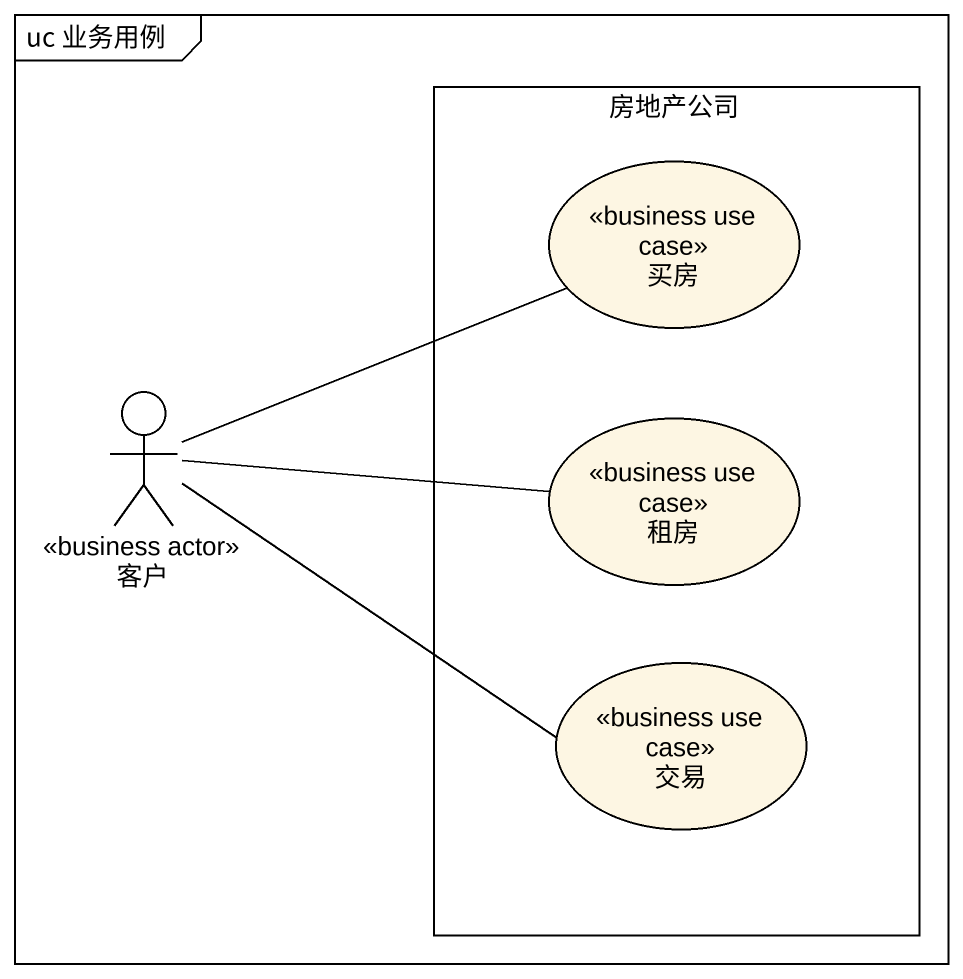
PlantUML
@startuml
mainframe uc 业务用例
rectangle 房地产公司 {
  usecase 买房 <<business use case>>
  usecase 租房 <<business use case>>
  usecase 交易 <<business use case>>
}
actor 客户 <<business actor>>
客户 -right- 买房
客户 -right- 租房
客户 -right- 交易
@enduml
